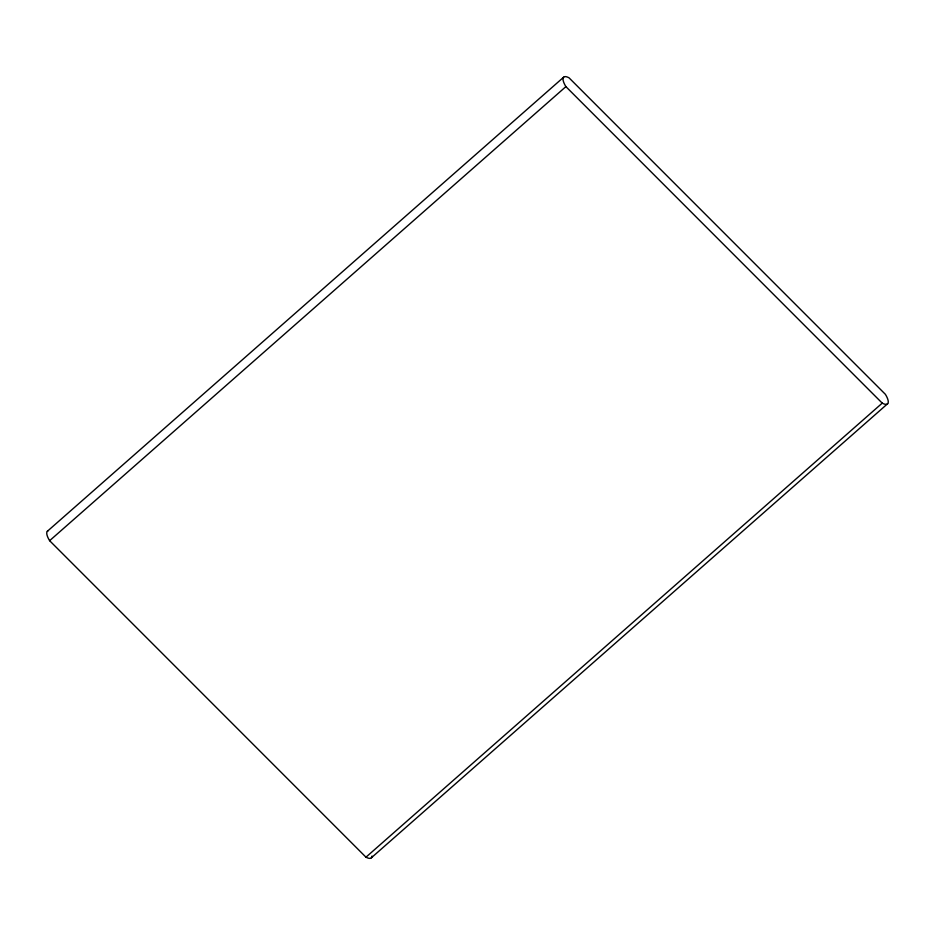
<?xml version="1.0" encoding="UTF-8"?>
<svg xmlns="http://www.w3.org/2000/svg" width="935" height="935" viewBox="0 0 935 935"><rect width="100%" height="100%" fill="white"/><g stroke="black" fill="none" stroke-linecap="round" stroke-linejoin="round"><path stroke-width="1.4" d="M47.358 531.279L563.618 77.231M49.625 540.687L565.897 86.628A15.357 5.201 48.7 0 1 569.029 77.815L885.375 394.313A15.357 5.201 48.7 0 1 882.231 403.137L365.971 857.185L49.625 540.687A15.357 5.201 48.7 0 1 48.024 530.823M371.382 857.769L887.642 403.721M565.897 86.628L882.231 403.137M371.99 856.074A15.357 5.201 48.7 0 1 365.971 857.185"/></g></svg>
